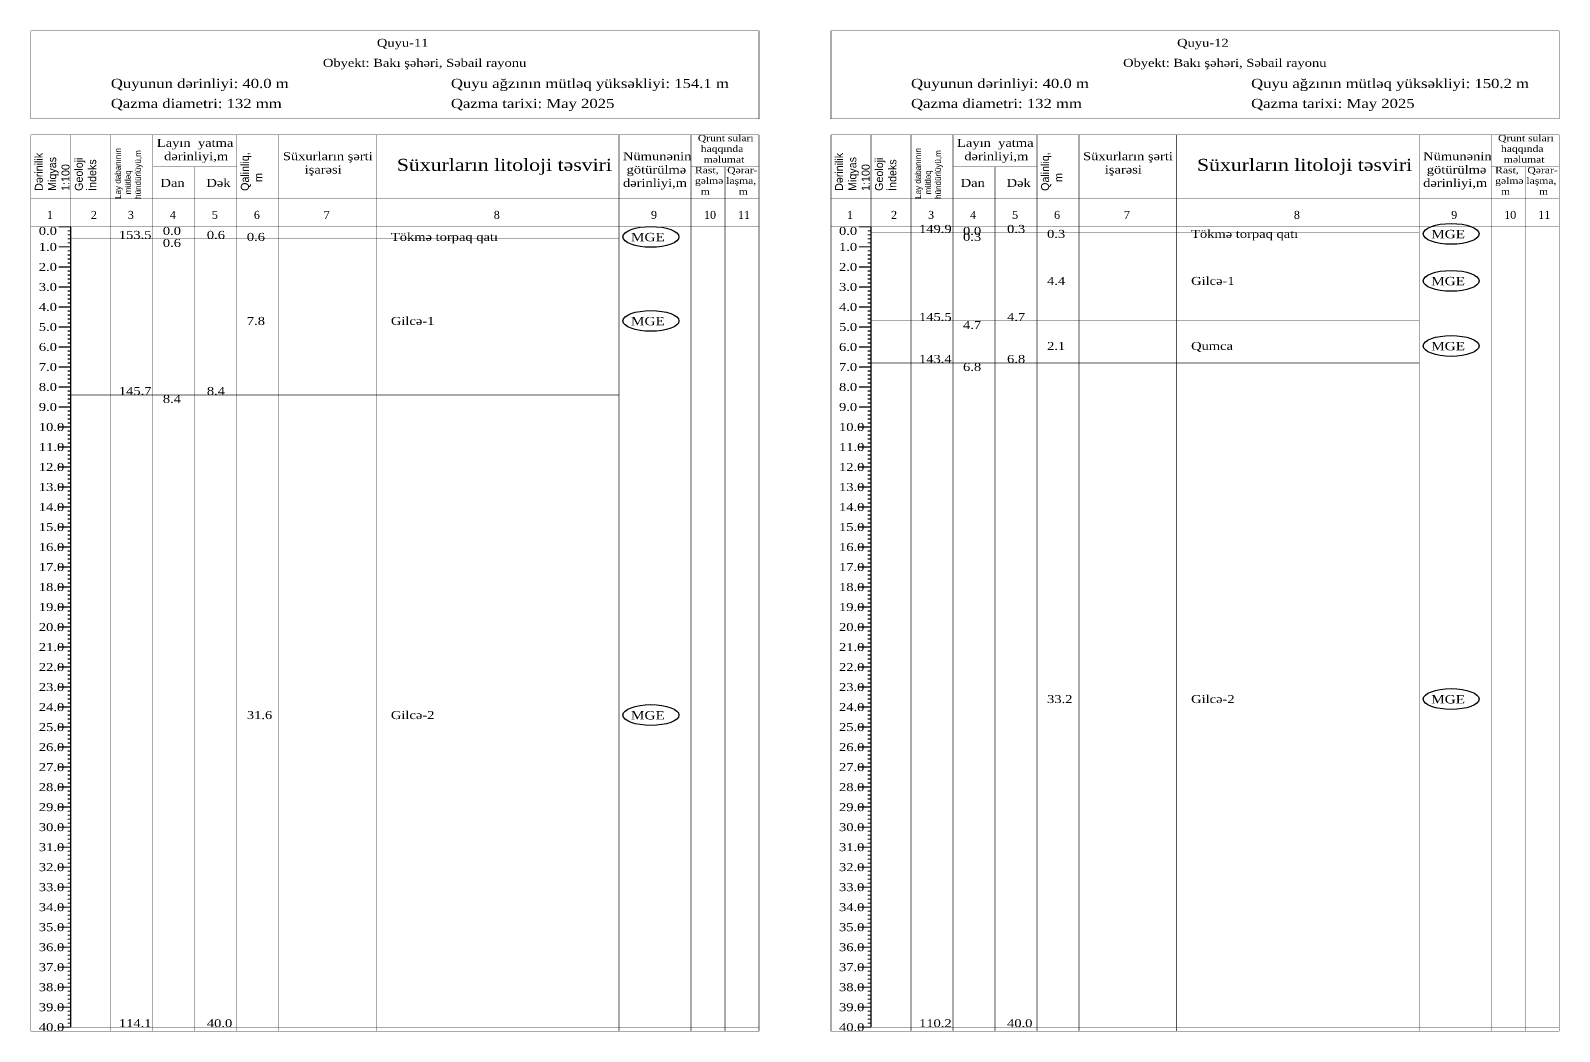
# Model space of a CAD drawing. Header units: metres. Extents: x -10 to 4772, y -44 to 349.
# Drawn here: x 1989.9 to 2372.1, y 98.9 to 349.1 of the extents above; entities that cross this region are included whole.
import ezdxf

# ---------------------------------------------------------------- set-up
doc = ezdxf.new("R2010")
doc.units = ezdxf.units.M
doc.layers.add('Default', color=7, linetype='Continuous')
doc.layers.add('MyLayer', color=7, linetype='Continuous')
doc.styles.add('Times New Roman', font='Times New Roman')
doc.styles.add('Times New Roman_Bold', font='Times New Roman', dxfattribs={"width": 1.2})

msp = doc.modelspace()

# ---------------------------------------------------------------- linework, layer by layer
at = {"color": 7, "lineweight": 30}
for p, q in [((2000, 100), (2000, 300)), ((2200, 100), (2200, 300))]:
    msp.add_line(p, q, dxfattribs=at)
for points in [[(2000, 100), (2000, 300)], [(2200, 100), (2200, 300)]]:
    msp.add_lwpolyline(points, dxfattribs=at)
at = {"color": 5}
for centre in [(2145, 297.5), (2345, 298.25), (2345, 286.5), (2145, 276.5), (2345, 270.25), (2345, 182), (2145, 178)]:
    msp.add_ellipse(centre, major_axis=(7, 0), ratio=0.371429, dxfattribs=at)
at = {"layer": 'Default'}
for points, const_width in [([(2000, 300), (2000, 323)], 0.12), ([(2200, 300), (2200, 323)], 0.12), ([(1997, 300), (2000, 300)], 0.3), ([(1999.2, 299), (2000, 299)], 0.3), ([(1999.2, 298), (2000, 298)], 0.3), ([(2197, 300), (2200, 300)], 0.3), ([(2199.2, 299), (2200, 299)], 0.3), ([(2199.2, 298), (2200, 298)], 0.3), ([(2200, 298.5), (2337, 298.5)], 0.12), ([(1997, 295), (2000, 295)], 0.3), ([(1999.2, 297), (2000, 297)], 0.3), ([(1999.2, 296), (2000, 296)], 0.3), ([(2000, 297), (2137, 297)], 0.12), ([(2197, 295), (2200, 295)], 0.3), ([(2199.2, 297), (2200, 297)], 0.3), ([(2199.2, 296), (2200, 296)], 0.3), ([(1999.2, 294), (2000, 294)], 0.3), ([(1999.2, 293), (2000, 293)], 0.3), ([(1999.2, 292), (2000, 292)], 0.3), ([(1999.2, 291), (2000, 291)], 0.3), ([(2199.2, 294), (2200, 294)], 0.3), ([(2199.2, 293), (2200, 293)], 0.3), ([(2199.2, 292), (2200, 292)], 0.3), ([(2199.2, 291), (2200, 291)], 0.3), ([(1997, 290), (2000, 290)], 0.3), ([(1999.2, 289), (2000, 289)], 0.3), ([(1999.2, 288), (2000, 288)], 0.3), ([(1999.2, 287), (2000, 287)], 0.3), ([(2197, 290), (2200, 290)], 0.3), ([(2199.2, 289), (2200, 289)], 0.3), ([(2199.2, 288), (2200, 288)], 0.3), ([(2199.2, 287), (2200, 287)], 0.3), ([(1997, 285), (2000, 285)], 0.3), ([(1999.2, 286), (2000, 286)], 0.3), ([(1999.2, 284), (2000, 284)], 0.3), ([(1999.2, 283), (2000, 283)], 0.3), ([(2197, 285), (2200, 285)], 0.3), ([(2199.2, 286), (2200, 286)], 0.3), ([(2199.2, 284), (2200, 284)], 0.3), ([(2199.2, 283), (2200, 283)], 0.3), ([(1997, 280), (2000, 280)], 0.3), ([(1999.2, 282), (2000, 282)], 0.3), ([(1999.2, 281), (2000, 281)], 0.3), ([(1999.2, 279), (2000, 279)], 0.3), ([(2197, 280), (2200, 280)], 0.3), ([(2199.2, 282), (2200, 282)], 0.3), ([(2199.2, 281), (2200, 281)], 0.3), ([(2199.2, 279), (2200, 279)], 0.3), ([(1997, 275), (2000, 275)], 0.3), ([(1999.2, 278), (2000, 278)], 0.3), ([(1999.2, 277), (2000, 277)], 0.3), ([(1999.2, 276), (2000, 276)], 0.3), ([(2197, 275), (2200, 275)], 0.3), ([(2199.2, 278), (2200, 278)], 0.3), ([(2199.2, 277), (2200, 277)], 0.3), ([(2199.2, 276), (2200, 276)], 0.3), ([(2200, 276.5), (2337, 276.5)], 0.12), ([(1999.2, 274), (2000, 274)], 0.3), ([(1999.2, 273), (2000, 273)], 0.3), ([(1999.2, 272), (2000, 272)], 0.3), ([(2199.2, 274), (2200, 274)], 0.3), ([(2199.2, 273), (2200, 273)], 0.3), ([(2199.2, 272), (2200, 272)], 0.3), ([(1997, 270), (2000, 270)], 0.3), ([(1999.2, 271), (2000, 271)], 0.3), ([(1999.2, 269), (2000, 269)], 0.3), ([(1999.2, 268), (2000, 268)], 0.3), ([(2197, 270), (2200, 270)], 0.3), ([(2199.2, 271), (2200, 271)], 0.3), ([(2199.2, 269), (2200, 269)], 0.3), ([(2199.2, 268), (2200, 268)], 0.3), ([(1997, 265), (2000, 265)], 0.3), ([(1999.2, 267), (2000, 267)], 0.3), ([(1999.2, 266), (2000, 266)], 0.3), ([(1999.2, 264), (2000, 264)], 0.3), ([(2197, 265), (2200, 265)], 0.3), ([(2199.2, 267), (2200, 267)], 0.3), ([(2199.2, 266), (2200, 266)], 0.3), ([(2199.2, 264), (2200, 264)], 0.3), ([(2200, 266), (2337, 266)], 0.12), ([(1997, 260), (2000, 260)], 0.3), ([(1999.2, 263), (2000, 263)], 0.3), ([(1999.2, 262), (2000, 262)], 0.3), ([(1999.2, 261), (2000, 261)], 0.3), ([(2197, 260), (2200, 260)], 0.3), ([(2199.2, 263), (2200, 263)], 0.3), ([(2199.2, 262), (2200, 262)], 0.3), ([(2199.2, 261), (2200, 261)], 0.3), ([(1999.2, 259), (2000, 259)], 0.3), ([(1999.2, 258), (2000, 258)], 0.3), ([(1999.2, 257), (2000, 257)], 0.3), ([(1999.2, 256), (2000, 256)], 0.3), ([(2000, 258), (2137, 258)], 0.12), ([(2199.2, 259), (2200, 259)], 0.3), ([(2199.2, 258), (2200, 258)], 0.3), ([(2199.2, 257), (2200, 257)], 0.3), ([(2199.2, 256), (2200, 256)], 0.3), ([(1997, 255), (2000, 255)], 0.3), ([(1999.2, 254), (2000, 254)], 0.3), ([(1999.2, 253), (2000, 253)], 0.3), ([(2197, 255), (2200, 255)], 0.3), ([(2199.2, 254), (2200, 254)], 0.3), ([(2199.2, 253), (2200, 253)], 0.3), ([(1997, 250), (2000, 250)], 0.3), ([(1999.2, 252), (2000, 252)], 0.3), ([(1999.2, 251), (2000, 251)], 0.3), ([(1999.2, 249), (2000, 249)], 0.3), ([(2197, 250), (2200, 250)], 0.3), ([(2199.2, 252), (2200, 252)], 0.3), ([(2199.2, 251), (2200, 251)], 0.3), ([(2199.2, 249), (2200, 249)], 0.3), ([(1997, 245), (2000, 245)], 0.3), ([(1999.2, 248), (2000, 248)], 0.3), ([(1999.2, 247), (2000, 247)], 0.3), ([(1999.2, 246), (2000, 246)], 0.3), ([(2197, 245), (2200, 245)], 0.3), ([(2199.2, 248), (2200, 248)], 0.3), ([(2199.2, 247), (2200, 247)], 0.3), ([(2199.2, 246), (2200, 246)], 0.3), ([(1999.2, 244), (2000, 244)], 0.3), ([(1999.2, 243), (2000, 243)], 0.3), ([(1999.2, 242), (2000, 242)], 0.3), ([(1999.2, 241), (2000, 241)], 0.3), ([(2199.2, 244), (2200, 244)], 0.3), ([(2199.2, 243), (2200, 243)], 0.3), ([(2199.2, 242), (2200, 242)], 0.3), ([(2199.2, 241), (2200, 241)], 0.3), ([(1997, 240), (2000, 240)], 0.3), ([(1999.2, 239), (2000, 239)], 0.3), ([(1999.2, 238), (2000, 238)], 0.3), ([(1999.2, 237), (2000, 237)], 0.3), ([(2197, 240), (2200, 240)], 0.3), ([(2199.2, 239), (2200, 239)], 0.3), ([(2199.2, 238), (2200, 238)], 0.3), ([(2199.2, 237), (2200, 237)], 0.3), ([(1997, 235), (2000, 235)], 0.3), ([(1999.2, 236), (2000, 236)], 0.3), ([(1999.2, 234), (2000, 234)], 0.3), ([(1999.2, 233), (2000, 233)], 0.3), ([(2197, 235), (2200, 235)], 0.3), ([(2199.2, 236), (2200, 236)], 0.3), ([(2199.2, 234), (2200, 234)], 0.3), ([(2199.2, 233), (2200, 233)], 0.3), ([(1997, 230), (2000, 230)], 0.3), ([(1999.2, 232), (2000, 232)], 0.3), ([(1999.2, 231), (2000, 231)], 0.3), ([(2197, 230), (2200, 230)], 0.3), ([(2199.2, 232), (2200, 232)], 0.3), ([(2199.2, 231), (2200, 231)], 0.3), ([(1999.2, 229), (2000, 229)], 0.3), ([(1999.2, 228), (2000, 228)], 0.3), ([(1999.2, 227), (2000, 227)], 0.3), ([(1999.2, 226), (2000, 226)], 0.3), ([(2199.2, 229), (2200, 229)], 0.3), ([(2199.2, 228), (2200, 228)], 0.3), ([(2199.2, 227), (2200, 227)], 0.3), ([(2199.2, 226), (2200, 226)], 0.3), ([(1997, 225), (2000, 225)], 0.3), ([(1999.2, 224), (2000, 224)], 0.3), ([(1999.2, 223), (2000, 223)], 0.3), ([(1999.2, 222), (2000, 222)], 0.3), ([(2197, 225), (2200, 225)], 0.3), ([(2199.2, 224), (2200, 224)], 0.3), ([(2199.2, 223), (2200, 223)], 0.3), ([(2199.2, 222), (2200, 222)], 0.3), ([(1997, 220), (2000, 220)], 0.3), ([(1999.2, 221), (2000, 221)], 0.3), ([(1999.2, 219), (2000, 219)], 0.3), ([(1999.2, 218), (2000, 218)], 0.3), ([(2197, 220), (2200, 220)], 0.3), ([(2199.2, 221), (2200, 221)], 0.3), ([(2199.2, 219), (2200, 219)], 0.3), ([(2199.2, 218), (2200, 218)], 0.3), ([(1997, 215), (2000, 215)], 0.3), ([(1999.2, 217), (2000, 217)], 0.3), ([(1999.2, 216), (2000, 216)], 0.3), ([(1999.2, 214), (2000, 214)], 0.3), ([(2197, 215), (2200, 215)], 0.3), ([(2199.2, 217), (2200, 217)], 0.3), ([(2199.2, 216), (2200, 216)], 0.3), ([(2199.2, 214), (2200, 214)], 0.3), ([(1999.2, 213), (2000, 213)], 0.3), ([(1999.2, 212), (2000, 212)], 0.3), ([(1999.2, 211), (2000, 211)], 0.3), ([(2199.2, 213), (2200, 213)], 0.3), ([(2199.2, 212), (2200, 212)], 0.3), ([(2199.2, 211), (2200, 211)], 0.3), ([(1997, 210), (2000, 210)], 0.3), ([(1999.2, 209), (2000, 209)], 0.3), ([(1999.2, 208), (2000, 208)], 0.3), ([(1999.2, 207), (2000, 207)], 0.3), ([(2197, 210), (2200, 210)], 0.3), ([(2199.2, 209), (2200, 209)], 0.3), ([(2199.2, 208), (2200, 208)], 0.3), ([(2199.2, 207), (2200, 207)], 0.3), ([(1997, 205), (2000, 205)], 0.3), ([(1999.2, 206), (2000, 206)], 0.3), ([(1999.2, 204), (2000, 204)], 0.3), ([(1999.2, 203), (2000, 203)], 0.3), ([(2197, 205), (2200, 205)], 0.3), ([(2199.2, 206), (2200, 206)], 0.3), ([(2199.2, 204), (2200, 204)], 0.3), ([(2199.2, 203), (2200, 203)], 0.3), ([(1997, 200), (2000, 200)], 0.3), ([(1999.2, 202), (2000, 202)], 0.3), ([(1999.2, 201), (2000, 201)], 0.3), ([(1999.2, 199), (2000, 199)], 0.3), ([(2197, 200), (2200, 200)], 0.3), ([(2199.2, 202), (2200, 202)], 0.3), ([(2199.2, 201), (2200, 201)], 0.3), ([(2199.2, 199), (2200, 199)], 0.3), ([(1997, 195), (2000, 195)], 0.3), ([(1999.2, 198), (2000, 198)], 0.3), ([(1999.2, 197), (2000, 197)], 0.3), ([(1999.2, 196), (2000, 196)], 0.3), ([(2197, 195), (2200, 195)], 0.3), ([(2199.2, 198), (2200, 198)], 0.3), ([(2199.2, 197), (2200, 197)], 0.3), ([(2199.2, 196), (2200, 196)], 0.3), ([(1999.2, 194), (2000, 194)], 0.3), ([(1999.2, 193), (2000, 193)], 0.3), ([(1999.2, 192), (2000, 192)], 0.3), ([(1999.2, 191), (2000, 191)], 0.3), ([(2199.2, 194), (2200, 194)], 0.3), ([(2199.2, 193), (2200, 193)], 0.3), ([(2199.2, 192), (2200, 192)], 0.3), ([(2199.2, 191), (2200, 191)], 0.3), ([(1997, 190), (2000, 190)], 0.3), ([(1999.2, 189), (2000, 189)], 0.3), ([(1999.2, 188), (2000, 188)], 0.3), ([(2197, 190), (2200, 190)], 0.3), ([(2199.2, 189), (2200, 189)], 0.3), ([(2199.2, 188), (2200, 188)], 0.3), ([(1997, 185), (2000, 185)], 0.3), ([(1999.2, 187), (2000, 187)], 0.3), ([(1999.2, 186), (2000, 186)], 0.3), ([(1999.2, 184), (2000, 184)], 0.3), ([(2197, 185), (2200, 185)], 0.3), ([(2199.2, 187), (2200, 187)], 0.3), ([(2199.2, 186), (2200, 186)], 0.3), ([(2199.2, 184), (2200, 184)], 0.3), ([(1997, 180), (2000, 180)], 0.3), ([(1999.2, 183), (2000, 183)], 0.3), ([(1999.2, 182), (2000, 182)], 0.3), ([(1999.2, 181), (2000, 181)], 0.3), ([(2197, 180), (2200, 180)], 0.3), ([(2199.2, 183), (2200, 183)], 0.3), ([(2199.2, 182), (2200, 182)], 0.3), ([(2199.2, 181), (2200, 181)], 0.3), ([(1999.2, 179), (2000, 179)], 0.3), ([(1999.2, 178), (2000, 178)], 0.3), ([(1999.2, 177), (2000, 177)], 0.3), ([(1999.2, 176), (2000, 176)], 0.3), ([(2199.2, 179), (2200, 179)], 0.3), ([(2199.2, 178), (2200, 178)], 0.3), ([(2199.2, 177), (2200, 177)], 0.3), ([(2199.2, 176), (2200, 176)], 0.3), ([(1997, 175), (2000, 175)], 0.3), ([(1999.2, 174), (2000, 174)], 0.3), ([(1999.2, 173), (2000, 173)], 0.3), ([(1999.2, 172), (2000, 172)], 0.3), ([(2197, 175), (2200, 175)], 0.3), ([(2199.2, 174), (2200, 174)], 0.3), ([(2199.2, 173), (2200, 173)], 0.3), ([(2199.2, 172), (2200, 172)], 0.3), ([(1997, 170), (2000, 170)], 0.3), ([(1999.2, 171), (2000, 171)], 0.3), ([(1999.2, 169), (2000, 169)], 0.3), ([(1999.2, 168), (2000, 168)], 0.3), ([(2197, 170), (2200, 170)], 0.3), ([(2199.2, 171), (2200, 171)], 0.3), ([(2199.2, 169), (2200, 169)], 0.3), ([(2199.2, 168), (2200, 168)], 0.3), ([(1997, 165), (2000, 165)], 0.3), ([(1999.2, 167), (2000, 167)], 0.3), ([(1999.2, 166), (2000, 166)], 0.3), ([(2197, 165), (2200, 165)], 0.3), ([(2199.2, 167), (2200, 167)], 0.3), ([(2199.2, 166), (2200, 166)], 0.3), ([(1999.2, 164), (2000, 164)], 0.3), ([(1999.2, 163), (2000, 163)], 0.3), ([(1999.2, 162), (2000, 162)], 0.3), ([(1999.2, 161), (2000, 161)], 0.3), ([(2199.2, 164), (2200, 164)], 0.3), ([(2199.2, 163), (2200, 163)], 0.3), ([(2199.2, 162), (2200, 162)], 0.3), ([(2199.2, 161), (2200, 161)], 0.3), ([(1997, 160), (2000, 160)], 0.3), ([(1999.2, 159), (2000, 159)], 0.3), ([(1999.2, 158), (2000, 158)], 0.3), ([(1999.2, 157), (2000, 157)], 0.3), ([(2197, 160), (2200, 160)], 0.3), ([(2199.2, 159), (2200, 159)], 0.3), ([(2199.2, 158), (2200, 158)], 0.3), ([(2199.2, 157), (2200, 157)], 0.3), ([(1997, 155), (2000, 155)], 0.3), ([(1999.2, 156), (2000, 156)], 0.3), ([(1999.2, 154), (2000, 154)], 0.3), ([(1999.2, 153), (2000, 153)], 0.3), ([(2197, 155), (2200, 155)], 0.3), ([(2199.2, 156), (2200, 156)], 0.3), ([(2199.2, 154), (2200, 154)], 0.3), ([(2199.2, 153), (2200, 153)], 0.3), ([(1997, 150), (2000, 150)], 0.3), ([(1999.2, 152), (2000, 152)], 0.3), ([(1999.2, 151), (2000, 151)], 0.3), ([(1999.2, 149), (2000, 149)], 0.3), ([(2197, 150), (2200, 150)], 0.3), ([(2199.2, 152), (2200, 152)], 0.3), ([(2199.2, 151), (2200, 151)], 0.3), ([(2199.2, 149), (2200, 149)], 0.3), ([(1999.2, 148), (2000, 148)], 0.3), ([(1999.2, 147), (2000, 147)], 0.3), ([(1999.2, 146), (2000, 146)], 0.3), ([(2199.2, 148), (2200, 148)], 0.3), ([(2199.2, 147), (2200, 147)], 0.3), ([(2199.2, 146), (2200, 146)], 0.3), ([(1997, 145), (2000, 145)], 0.3), ([(1999.2, 144), (2000, 144)], 0.3), ([(1999.2, 143), (2000, 143)], 0.3), ([(1999.2, 142), (2000, 142)], 0.3), ([(2197, 145), (2200, 145)], 0.3), ([(2199.2, 144), (2200, 144)], 0.3), ([(2199.2, 143), (2200, 143)], 0.3), ([(2199.2, 142), (2200, 142)], 0.3), ([(1997, 140), (2000, 140)], 0.3), ([(1999.2, 141), (2000, 141)], 0.3), ([(1999.2, 139), (2000, 139)], 0.3), ([(1999.2, 138), (2000, 138)], 0.3), ([(2197, 140), (2200, 140)], 0.3), ([(2199.2, 141), (2200, 141)], 0.3), ([(2199.2, 139), (2200, 139)], 0.3), ([(2199.2, 138), (2200, 138)], 0.3), ([(1997, 135), (2000, 135)], 0.3), ([(1999.2, 137), (2000, 137)], 0.3), ([(1999.2, 136), (2000, 136)], 0.3), ([(1999.2, 134), (2000, 134)], 0.3), ([(2197, 135), (2200, 135)], 0.3), ([(2199.2, 137), (2200, 137)], 0.3), ([(2199.2, 136), (2200, 136)], 0.3), ([(2199.2, 134), (2200, 134)], 0.3), ([(1997, 130), (2000, 130)], 0.3), ([(1999.2, 133), (2000, 133)], 0.3), ([(1999.2, 132), (2000, 132)], 0.3), ([(1999.2, 131), (2000, 131)], 0.3), ([(2197, 130), (2200, 130)], 0.3), ([(2199.2, 133), (2200, 133)], 0.3), ([(2199.2, 132), (2200, 132)], 0.3), ([(2199.2, 131), (2200, 131)], 0.3), ([(1999.2, 129), (2000, 129)], 0.3), ([(1999.2, 128), (2000, 128)], 0.3), ([(1999.2, 127), (2000, 127)], 0.3), ([(1999.2, 126), (2000, 126)], 0.3), ([(2199.2, 129), (2200, 129)], 0.3), ([(2199.2, 128), (2200, 128)], 0.3), ([(2199.2, 127), (2200, 127)], 0.3), ([(2199.2, 126), (2200, 126)], 0.3), ([(1997, 125), (2000, 125)], 0.3), ([(1999.2, 124), (2000, 124)], 0.3), ([(1999.2, 123), (2000, 123)], 0.3), ([(2197, 125), (2200, 125)], 0.3), ([(2199.2, 124), (2200, 124)], 0.3), ([(2199.2, 123), (2200, 123)], 0.3), ([(1997, 120), (2000, 120)], 0.3), ([(1999.2, 122), (2000, 122)], 0.3), ([(1999.2, 121), (2000, 121)], 0.3), ([(1999.2, 119), (2000, 119)], 0.3), ([(2197, 120), (2200, 120)], 0.3), ([(2199.2, 122), (2200, 122)], 0.3), ([(2199.2, 121), (2200, 121)], 0.3), ([(2199.2, 119), (2200, 119)], 0.3), ([(1997, 115), (2000, 115)], 0.3), ([(1999.2, 118), (2000, 118)], 0.3), ([(1999.2, 117), (2000, 117)], 0.3), ([(1999.2, 116), (2000, 116)], 0.3), ([(2197, 115), (2200, 115)], 0.3), ([(2199.2, 118), (2200, 118)], 0.3), ([(2199.2, 117), (2200, 117)], 0.3), ([(2199.2, 116), (2200, 116)], 0.3), ([(1999.2, 114), (2000, 114)], 0.3), ([(1999.2, 113), (2000, 113)], 0.3), ([(1999.2, 112), (2000, 112)], 0.3), ([(1999.2, 111), (2000, 111)], 0.3), ([(2199.2, 114), (2200, 114)], 0.3), ([(2199.2, 113), (2200, 113)], 0.3), ([(2199.2, 112), (2200, 112)], 0.3), ([(2199.2, 111), (2200, 111)], 0.3), ([(1997, 110), (2000, 110)], 0.3), ([(1999.2, 109), (2000, 109)], 0.3), ([(1999.2, 108), (2000, 108)], 0.3), ([(1999.2, 107), (2000, 107)], 0.3), ([(2197, 110), (2200, 110)], 0.3), ([(2199.2, 109), (2200, 109)], 0.3), ([(2199.2, 108), (2200, 108)], 0.3), ([(2199.2, 107), (2200, 107)], 0.3), ([(1997, 105), (2000, 105)], 0.3), ([(1999.2, 106), (2000, 106)], 0.3), ([(1999.2, 104), (2000, 104)], 0.3), ([(2197, 105), (2200, 105)], 0.3), ([(2199.2, 106), (2200, 106)], 0.3), ([(2199.2, 104), (2200, 104)], 0.3), ([(1997, 100), (2000, 100)], 0.3), ([(1999.2, 103), (2000, 103)], 0.3), ([(1999.2, 102), (2000, 102)], 0.3), ([(1999.2, 101), (2000, 101)], 0.3), ([(2197, 100), (2200, 100)], 0.3), ([(2199.2, 103), (2200, 103)], 0.3), ([(2199.2, 102), (2200, 102)], 0.3), ([(2199.2, 101), (2200, 101)], 0.3)]:
    msp.add_lwpolyline(points, dxfattribs=dict(at, const_width=const_width))
at = {"layer": 'MyLayer', "const_width": 0.12}
for points in [[(1990, 349), (2172, 349)], [(1990, 327), (1990, 349)], [(2172, 327), (2172, 349)], [(2190, 349), (2372, 349)], [(2190, 327), (2190, 349)], [(2372, 327), (2372, 349)], [(1990, 327), (2172, 327)], [(2190, 327), (2372, 327)], [(1990, 323), (2172, 323)], [(1990, 99), (1990, 323)], [(2010, 99), (2010, 323)], [(2020.5, 99), (2020.5, 323)], [(2041.5, 99), (2041.5, 323)], [(2052, 99), (2052, 323)], [(2076.4, 99), (2076.4, 323)], [(2137, 99), (2137, 323)], [(2155, 99), (2155, 323)], [(2172, 100), (2172, 323)], [(2172, 99), (2172, 323)], [(2190, 323), (2372, 323)], [(2190, 99), (2190, 323)], [(2210, 99), (2210, 323)], [(2220.5, 99), (2220.5, 323)], [(2241.5, 99), (2241.5, 323)], [(2252, 99), (2252, 323)], [(2276.4, 99), (2276.4, 323)], [(2337, 99), (2337, 323)], [(2355, 99), (2355, 323)], [(2372, 100), (2372, 323)], [(2372, 99), (2372, 323)], [(2020.5, 315), (2041.5, 315)], [(2031, 99), (2031, 315)], [(2155, 315), (2172, 315)], [(2163.5, 99), (2163.5, 315)], [(2220.5, 315), (2241.5, 315)], [(2231, 99), (2231, 315)], [(2355, 315), (2372, 315)], [(2363.5, 99), (2363.5, 315)], [(1990, 307), (2172, 307)], [(2190, 307), (2372, 307)], [(1990, 300), (2172, 300)], [(2190, 300), (2372, 300)], [(2000, 100), (2172, 100)], [(2200, 100), (2372, 100)], [(1990, 99), (2172, 99)], [(2190, 99), (2372, 99)]]:
    msp.add_lwpolyline(points, dxfattribs=at)

# ---------------------------------------------------------------- texts
at = {"color": 7, "attachment_point": 1}
for s, insert, char_height, style in [('Quyu-11', (2076.5, 347), 2, 'Times New Roman_Bold'), ('Quyu-12', (2276.5, 347), 2, 'Times New Roman_Bold'), ('Obyekt: Bakı şəhəri, Səbail rayonu', (2063, 342), 2, 'Times New Roman_Bold'), ('Obyekt: Bakı şəhəri, Səbail rayonu', (2263, 342), 2, 'Times New Roman_Bold'), ('Quyunun dərinliyi: 40.0 m', (2010, 337), 2.3, 'Times New Roman_Bold'), ('Quyu ağzının mütləq yüksəkliyi: 154.1 m', (2095, 337), 2.3, 'Times New Roman_Bold'), ('Quyunun dərinliyi: 40.0 m', (2210, 337), 2.3, 'Times New Roman_Bold'), ('Quyu ağzının mütləq yüksəkliyi: 150.2 m', (2295, 337), 2.3, 'Times New Roman_Bold'), ('Qazma diametri: 132 mm', (2010, 332), 2.3, 'Times New Roman_Bold'), ('Qazma tarixi: May 2025 ', (2095, 332), 2.3, 'Times New Roman_Bold'), ('Qazma diametri: 132 mm', (2210, 332), 2.3, 'Times New Roman_Bold'), ('Qazma tarixi: May 2025 ', (2295, 332), 2.3, 'Times New Roman_Bold'), ('Layın  yatma\\P  dərinliyi,m \\P \\P Dan      Dək', (2021.5, 322), 2, 'Times New Roman_Bold'), (' Qrunt suları\\P  haqqında\\P   məlumat\\PRast,   Qərar-\\Pgəlmə laşma,\\P  m          m ', (2156, 323), 1.6, 'Times New Roman_Bold'), ('Layın  yatma\\P  dərinliyi,m \\P \\P Dan      Dək', (2221.5, 322), 2, 'Times New Roman_Bold'), (' Qrunt suları\\P  haqqında\\P   məlumat\\PRast,   Qərar-\\Pgəlmə laşma,\\P  m          m ', (2356, 323), 1.6, 'Times New Roman_Bold'), ('\\PSüxurların şərti\\P      işarəsi', (2053, 322), 2, 'Times New Roman_Bold'), ('\\P   Süxurların litoloji təsviri', (2077.4, 322), 3, 'Times New Roman_Bold'), ('\\PNümunənin\\P götürülmə\\Pdərinliyi,m', (2138, 322), 2, 'Times New Roman_Bold'), ('\\PSüxurların şərti\\P      işarəsi', (2253, 322), 2, 'Times New Roman_Bold'), ('\\P   Süxurların litoloji təsviri', (2277.4, 322), 3, 'Times New Roman_Bold'), ('\\PNümunənin\\P götürülmə\\Pdərinliyi,m', (2338, 322), 2, 'Times New Roman_Bold'), ('1', (1994, 304), 2, 'Times New Roman'), ('2', (2005, 304), 2, 'Times New Roman'), ('3', (2014.25, 304), 2, 'Times New Roman'), ('4', (2024.75, 304), 2, 'Times New Roman'), ('5', (2035.25, 304), 2, 'Times New Roman'), ('6', (2045.75, 304), 2, 'Times New Roman'), ('7', (2063.2, 304), 2, 'Times New Roman'), ('8', (2105.7, 304), 2, 'Times New Roman'), ('9', (2145, 304), 2, 'Times New Roman'), ('10', (2158.25, 304), 2, 'Times New Roman'), ('11', (2166.75, 304), 2, 'Times New Roman'), ('1', (2194, 304), 2, 'Times New Roman'), ('2', (2205, 304), 2, 'Times New Roman'), ('3', (2214.25, 304), 2, 'Times New Roman'), ('4', (2224.75, 304), 2, 'Times New Roman'), ('5', (2235.25, 304), 2, 'Times New Roman'), ('6', (2245.75, 304), 2, 'Times New Roman'), ('7', (2263.2, 304), 2, 'Times New Roman'), ('8', (2305.7, 304), 2, 'Times New Roman'), ('9', (2345, 304), 2, 'Times New Roman'), ('10', (2358.25, 304), 2, 'Times New Roman'), ('11', (2366.75, 304), 2, 'Times New Roman'), ('0.0', (1992, 300), 2, 'Times New Roman_Bold'), ('153.5', (2012, 299), 2, 'Times New Roman_Bold'), ('0.0', (2023, 300), 2, 'Times New Roman_Bold'), ('0.6', (2034, 299), 2, 'Times New Roman_Bold'), ('0.6', (2044, 298.5), 2, 'Times New Roman_Bold'), ('Tökmə torpaq qatı', (2080, 298.5), 2, 'Times New Roman_Bold'), ('0.0', (2192, 300), 2, 'Times New Roman_Bold'), ('149.9', (2212, 300.5), 2, 'Times New Roman_Bold'), ('0.0', (2223, 300), 2, 'Times New Roman_Bold'), ('0.3', (2223, 298.5), 2, 'Times New Roman_Bold'), ('0.3', (2223, 298.5), 2, 'Times New Roman_Bold'), ('0.3', (2234, 300.5), 2, 'Times New Roman_Bold'), ('0.3', (2244, 299.25), 2, 'Times New Roman_Bold'), ('Tökmə torpaq qatı', (2280, 299.25), 2, 'Times New Roman_Bold'), ('1.0', (1992, 296), 2, 'Times New Roman_Bold'), ('0.6', (2023, 297), 2, 'Times New Roman_Bold'), ('0.6', (2023, 297), 2, 'Times New Roman_Bold'), ('1.0', (2192, 296), 2, 'Times New Roman_Bold'), ('2.0', (1992, 291), 2, 'Times New Roman_Bold'), ('2.0', (2192, 291), 2, 'Times New Roman_Bold'), ('4.4', (2244, 287.5), 2, 'Times New Roman_Bold'), ('Gilcə-1', (2280, 287.5), 2, 'Times New Roman_Bold'), ('3.0', (1992, 286), 2, 'Times New Roman_Bold'), ('3.0', (2192, 286), 2, 'Times New Roman_Bold'), ('4.0', (1992, 281), 2, 'Times New Roman_Bold'), ('4.0', (2192, 281), 2, 'Times New Roman_Bold'), ('5.0', (1992, 276), 2, 'Times New Roman_Bold'), ('7.8', (2044, 277.5), 2, 'Times New Roman_Bold'), ('Gilcə-1', (2080, 277.5), 2, 'Times New Roman_Bold'), ('5.0', (2192, 276), 2, 'Times New Roman_Bold'), ('145.5', (2212, 278.5), 2, 'Times New Roman_Bold'), ('4.7', (2223, 276.5), 2, 'Times New Roman_Bold'), ('4.7', (2223, 276.5), 2, 'Times New Roman_Bold'), ('4.7', (2234, 278.5), 2, 'Times New Roman_Bold'), ('6.0', (1992, 271), 2, 'Times New Roman_Bold'), ('6.0', (2192, 271), 2, 'Times New Roman_Bold'), ('143.4', (2212, 268), 2, 'Times New Roman_Bold'), ('6.8', (2234, 268), 2, 'Times New Roman_Bold'), ('2.1', (2244, 271.25), 2, 'Times New Roman_Bold'), ('Qumca', (2280, 271.25), 2, 'Times New Roman_Bold'), ('7.0', (1992, 266), 2, 'Times New Roman_Bold'), ('7.0', (2192, 266), 2, 'Times New Roman_Bold'), ('6.8', (2223, 266), 2, 'Times New Roman_Bold'), ('6.8', (2223, 266), 2, 'Times New Roman_Bold'), ('8.0', (1992, 261), 2, 'Times New Roman_Bold'), ('145.7', (2012, 260), 2, 'Times New Roman_Bold'), ('8.4', (2034, 260), 2, 'Times New Roman_Bold'), ('8.0', (2192, 261), 2, 'Times New Roman_Bold'), ('9.0', (1992, 256), 2, 'Times New Roman_Bold'), ('8.4', (2023, 258), 2, 'Times New Roman_Bold'), ('8.4', (2023, 258), 2, 'Times New Roman_Bold'), ('9.0', (2192, 256), 2, 'Times New Roman_Bold'), ('10.0', (1992, 251), 2, 'Times New Roman_Bold'), ('10.0', (2192, 251), 2, 'Times New Roman_Bold'), ('11.0', (1992, 246), 2, 'Times New Roman_Bold'), ('11.0', (2192, 246), 2, 'Times New Roman_Bold'), ('12.0', (1992, 241), 2, 'Times New Roman_Bold'), ('12.0', (2192, 241), 2, 'Times New Roman_Bold'), ('13.0', (1992, 236), 2, 'Times New Roman_Bold'), ('13.0', (2192, 236), 2, 'Times New Roman_Bold'), ('14.0', (1992, 231), 2, 'Times New Roman_Bold'), ('14.0', (2192, 231), 2, 'Times New Roman_Bold'), ('15.0', (1992, 226), 2, 'Times New Roman_Bold'), ('15.0', (2192, 226), 2, 'Times New Roman_Bold'), ('16.0', (1992, 221), 2, 'Times New Roman_Bold'), ('16.0', (2192, 221), 2, 'Times New Roman_Bold'), ('17.0', (1992, 216), 2, 'Times New Roman_Bold'), ('17.0', (2192, 216), 2, 'Times New Roman_Bold'), ('18.0', (1992, 211), 2, 'Times New Roman_Bold'), ('18.0', (2192, 211), 2, 'Times New Roman_Bold'), ('19.0', (1992, 206), 2, 'Times New Roman_Bold'), ('19.0', (2192, 206), 2, 'Times New Roman_Bold'), ('20.0', (1992, 201), 2, 'Times New Roman_Bold'), ('20.0', (2192, 201), 2, 'Times New Roman_Bold'), ('21.0', (1992, 196), 2, 'Times New Roman_Bold'), ('21.0', (2192, 196), 2, 'Times New Roman_Bold'), ('22.0', (1992, 191), 2, 'Times New Roman_Bold'), ('22.0', (2192, 191), 2, 'Times New Roman_Bold'), ('23.0', (1992, 186), 2, 'Times New Roman_Bold'), ('23.0', (2192, 186), 2, 'Times New Roman_Bold'), ('24.0', (1992, 181), 2, 'Times New Roman_Bold'), ('24.0', (2192, 181), 2, 'Times New Roman_Bold'), ('33.2', (2244, 183), 2, 'Times New Roman_Bold'), ('Gilcə-2', (2280, 183), 2, 'Times New Roman_Bold'), ('25.0', (1992, 176), 2, 'Times New Roman_Bold'), ('31.6', (2044, 179), 2, 'Times New Roman_Bold'), ('Gilcə-2', (2080, 179), 2, 'Times New Roman_Bold'), ('25.0', (2192, 176), 2, 'Times New Roman_Bold'), ('26.0', (1992, 171), 2, 'Times New Roman_Bold'), ('26.0', (2192, 171), 2, 'Times New Roman_Bold'), ('27.0', (1992, 166), 2, 'Times New Roman_Bold'), ('27.0', (2192, 166), 2, 'Times New Roman_Bold'), ('28.0', (1992, 161), 2, 'Times New Roman_Bold'), ('28.0', (2192, 161), 2, 'Times New Roman_Bold'), ('29.0', (1992, 156), 2, 'Times New Roman_Bold'), ('29.0', (2192, 156), 2, 'Times New Roman_Bold'), ('30.0', (1992, 151), 2, 'Times New Roman_Bold'), ('30.0', (2192, 151), 2, 'Times New Roman_Bold'), ('31.0', (1992, 146), 2, 'Times New Roman_Bold'), ('31.0', (2192, 146), 2, 'Times New Roman_Bold'), ('32.0', (1992, 141), 2, 'Times New Roman_Bold'), ('32.0', (2192, 141), 2, 'Times New Roman_Bold'), ('33.0', (1992, 136), 2, 'Times New Roman_Bold'), ('33.0', (2192, 136), 2, 'Times New Roman_Bold'), ('34.0', (1992, 131), 2, 'Times New Roman_Bold'), ('34.0', (2192, 131), 2, 'Times New Roman_Bold'), ('35.0', (1992, 126), 2, 'Times New Roman_Bold'), ('35.0', (2192, 126), 2, 'Times New Roman_Bold'), ('36.0', (1992, 121), 2, 'Times New Roman_Bold'), ('36.0', (2192, 121), 2, 'Times New Roman_Bold'), ('37.0', (1992, 116), 2, 'Times New Roman_Bold'), ('37.0', (2192, 116), 2, 'Times New Roman_Bold'), ('38.0', (1992, 111), 2, 'Times New Roman_Bold'), ('38.0', (2192, 111), 2, 'Times New Roman_Bold'), ('39.0', (1992, 106), 2, 'Times New Roman_Bold'), ('39.0', (2192, 106), 2, 'Times New Roman_Bold'), ('40.0', (1992, 101), 2, 'Times New Roman_Bold'), ('114.1', (2012, 102), 2, 'Times New Roman_Bold'), ('40.0', (2034, 102), 2, 'Times New Roman_Bold'), ('40.0', (2192, 101), 2, 'Times New Roman_Bold'), ('110.2', (2212, 102), 2, 'Times New Roman_Bold'), ('40.0', (2234, 102), 2, 'Times New Roman_Bold')]:
    msp.add_mtext(s, dxfattribs=dict(at, insert=insert, char_height=char_height, style=style))
at = {"attachment_point": 1, "rotation": 90}
for s, insert, char_height in [('Dərinilik\\PMiqyas\\P1:100', (1991, 309), 2), ('Lay dabanının\\P  mütləq\\Phündürlüyü,m', (2011, 307), 1.5), ('Qalinliq,\\P   m', (2042.5, 309), 2), ('Dərinilik\\PMiqyas\\P1:100', (2191, 309), 2), ('Lay dabanının\\P  mütləq\\Phündürlüyü,m', (2211, 307), 1.5), ('Qalinliq,\\P   m', (2242.5, 309), 2), ('Geoloji\\Pİndeks', (2001, 309), 2), ('Geoloji\\Pİndeks', (2201, 309), 2)]:
    msp.add_mtext(s, dxfattribs=dict(at, insert=insert, char_height=char_height))
at = {"color": 5, "char_height": 2.1, "attachment_point": 1, "style": 'Times New Roman_Bold'}
for insert in [(2140, 298.5), (2340, 299.25), (2340, 287.5), (2140, 277.5), (2340, 271.25), (2340, 183), (2140, 179)]:
    msp.add_mtext('MGE', dxfattribs=dict(at, insert=insert))

doc.saveas('drawing.dxf')
